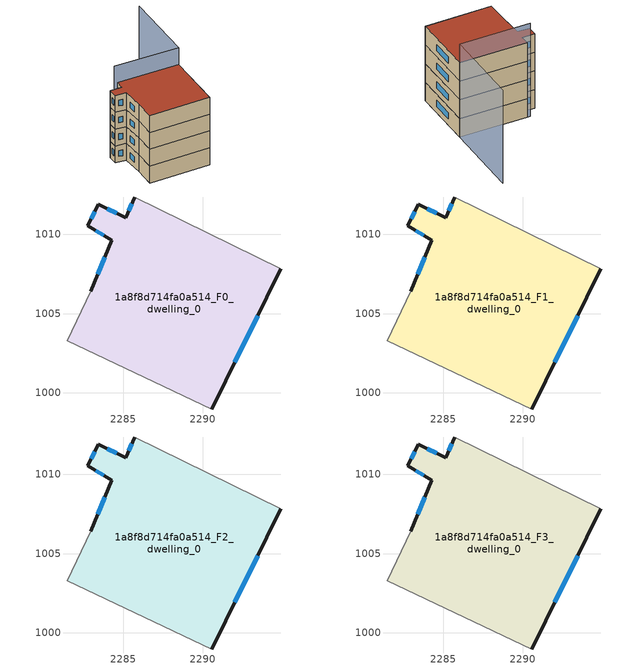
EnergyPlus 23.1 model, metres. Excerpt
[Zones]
1a8f8d714fa0a514_F0_dwelling_0
 floor ground (EU_floor_Construction): 2294.94,1007.82 2290.58,998.99 2281.45,1003.28 2282.94,1006.41 2284.27,1009.62 2282.76,1010.54 2283.41,1011.88 2285.15,1011.04 2285.73,1012.35 z0
 wall outside (EU_wall_Construction): 2285.73,1012.35 2285.15,1011.04 2283.41,1011.88 2282.76,1010.54 2284.27,1009.62 2282.94,1006.41 / 2290.58,998.99 2294.94,1007.82 z0:3
 wall adiabatic (EU_wall_Construction): 2294.94,1007.82 2285.73,1012.35 / 2282.94,1006.41 2281.45,1003.28 2290.58,998.99 z0:3
 window (EU_Window_Construction): 2284.57,1011.32 2283.99,1011.6 / 2285.54,1011.92 2285.35,1011.48 / 2292.03,1001.93 2293.49,1004.88 / 2283.83,1008.55 2283.39,1007.48 / 2283.27,1010.24 2283.77,1009.93 / 2283.2,1011.44 2282.98,1010.99 z1:2
1a8f8d714fa0a514_F1_dwelling_0
 floor to 1a8f8d714fa0a514_F0_dwelling_0 (EU_floor_Construction): 2294.94,1007.82 2290.58,998.99 2281.45,1003.28 2282.94,1006.41 2284.27,1009.62 2282.76,1010.54 2283.41,1011.88 2285.15,1011.04 2285.73,1012.35 z3
 wall outside (EU_wall_Construction): 2285.73,1012.35 2285.15,1011.04 2283.41,1011.88 2282.76,1010.54 2284.27,1009.62 2282.94,1006.41 / 2290.58,998.99 2294.94,1007.82 z3:6
 wall adiabatic (EU_wall_Construction): 2294.94,1007.82 2285.73,1012.35 / 2282.94,1006.41 2281.45,1003.28 2290.58,998.99 z3:6
 window (EU_Window_Construction): 2284.57,1011.32 2283.99,1011.6 / 2285.54,1011.92 2285.35,1011.48 / 2292.03,1001.93 2293.49,1004.88 / 2283.83,1008.55 2283.39,1007.48 / 2283.27,1010.24 2283.77,1009.93 / 2283.2,1011.44 2282.98,1010.99 z4:5
1a8f8d714fa0a514_F2_dwelling_0
 floor to 1a8f8d714fa0a514_F1_dwelling_0 (EU_floor_Construction): 2294.94,1007.82 2290.58,998.99 2281.45,1003.28 2282.94,1006.41 2284.27,1009.62 2282.76,1010.54 2283.41,1011.88 2285.15,1011.04 2285.73,1012.35 z6
 wall outside (EU_wall_Construction): 2285.73,1012.35 2285.15,1011.04 2283.41,1011.88 2282.76,1010.54 2284.27,1009.62 2282.94,1006.41 / 2290.58,998.99 2294.94,1007.82 z6:9
 wall adiabatic (EU_wall_Construction): 2294.94,1007.82 2285.73,1012.35 / 2282.94,1006.41 2281.45,1003.28 2290.58,998.99 z6:9
 window (EU_Window_Construction): 2284.57,1011.32 2283.99,1011.6 / 2285.54,1011.92 2285.35,1011.48 / 2292.03,1001.93 2293.49,1004.88 / 2283.83,1008.55 2283.39,1007.48 / 2283.27,1010.24 2283.77,1009.93 / 2283.2,1011.44 2282.98,1010.99 z7:8
1a8f8d714fa0a514_F3_dwelling_0
 floor to 1a8f8d714fa0a514_F2_dwelling_0 (EU_floor_Construction): 2294.94,1007.82 2290.58,998.99 2281.45,1003.28 2282.94,1006.41 2284.27,1009.62 2282.76,1010.54 2283.41,1011.88 2285.15,1011.04 2285.73,1012.35 z9
 wall outside (EU_wall_Construction): 2285.73,1012.35 2285.15,1011.04 2283.41,1011.88 2282.76,1010.54 2284.27,1009.62 2282.94,1006.41 / 2290.58,998.99 2294.94,1007.82 z9:12
 wall adiabatic (EU_wall_Construction): 2294.94,1007.82 2285.73,1012.35 / 2282.94,1006.41 2281.45,1003.28 2290.58,998.99 z9:12
 window (EU_Window_Construction): 2284.57,1011.32 2283.99,1011.6 / 2285.54,1011.92 2285.35,1011.48 / 2292.03,1001.93 2293.49,1004.88 / 2283.83,1008.55 2283.39,1007.48 / 2283.27,1010.24 2283.77,1009.93 / 2283.2,1011.44 2282.98,1010.99 z10:11
 roof outside (EU_roof_Construction): 2290.58,998.99 2294.94,1007.82 2285.73,1012.35 2285.15,1011.04 2283.41,1011.88 2282.76,1010.54 2284.27,1009.62 2282.94,1006.41 2281.45,1003.28 z12
shading: 2300.43,1018.94 2294.93,1007.81 / 2294.93,1007.81 2285.34,1012.55 z0:15
[Building]
EU S2 Campaign: North Axis=0; Terrain=City; Solar Distribution=FullExterior
[Site:Location]
Bologna: Latitude=44.5; Longitude=11.25; Time Zone=1; Elevation=37
[SizingPeriod:WeatherFileDays]
AnnualSizingPeriod: Begin Month=1; Begin Day of Month=1; End Month=12; End Day of Month=31; Day of Week for Start Day=Monday; Use Weather File Daylight Saving Period=No; Use Weather File Rain and Snow Indicators=No
[MATERIAL]
EU_InternalMass_Material: Roughness=MediumRough; Thickness=0.1; Conductivity=1; Density=1800; Specific Heat=900; Thermal Absorptance=0.9; Solar Absorptance=0.7; Visible Absorptance=0.7
[MATERIAL:NOMASS] Roughness=MediumRough; Thermal Absorptance=0.9; Solar Absorptance=0.7; Visible Absorptance=0.7
Name | Thermal Resistance
EU_wall_NoMass | 0.937881
EU_roof_NoMass | 0.548572
EU_floor_NoMass | 0.71348
[WINDOWMATERIAL:SIMPLEGLAZINGSYSTEM]
EU_Window_SimpleGlazing: UFactor=4.25633; Solar Heat Gain Coefficient=0.85; Visible Transmittance=0.85
[CONSTRUCTION]
EU_wall_Construction: EU_wall_NoMass
EU_roof_Construction: EU_roof_NoMass
EU_floor_Construction: EU_floor_NoMass
EU_Window_Construction: EU_Window_SimpleGlazing
EU_InternalMass_Construction: EU_InternalMass_Material
[ZONE] Type=1; Multiplier=1; Ceiling Height=autocalculate; Floor Area=autocalculate; Part of Total Floor Area=Yes
Name | Volume
1a8f8d714fa0a514_F0_dwelling_0 | 313.07
1a8f8d714fa0a514_F1_dwelling_0; 1a8f8d714fa0a514_F2_dwelling_0; 1a8f8d714fa0a514_F3_dwelling_0 | 313.071
[INTERNALMASS] Construction=EU_InternalMass_Construction; Surface Area=104.357
Name | Zone or ZoneList
1a8f8d714fa0a514_F0_dwelling_0_EU_InternalMass | 1a8f8d714fa0a514_F0_dwelling_0
1a8f8d714fa0a514_F1_dwelling_0_EU_InternalMass | 1a8f8d714fa0a514_F1_dwelling_0
1a8f8d714fa0a514_F2_dwelling_0_EU_InternalMass | 1a8f8d714fa0a514_F2_dwelling_0
1a8f8d714fa0a514_F3_dwelling_0_EU_InternalMass | 1a8f8d714fa0a514_F3_dwelling_0
[OTHEREQUIPMENT] Fuel Type=Electricity; Design Level Calculation Method=Watts/Area; Power per Zone Floor Area=1; Fraction Latent=0; Fraction Radiant=0; Fraction Lost=0; Carbon Dioxide Generation Rate=0; EndUse Subcategory=EU_Step8_InternalGains
Name | Zone or ZoneList or Space or SpaceList | Schedule
EU_Step8_InternalGain_1a8f8d714fa0a514_F0_dwelling_0_f000 | 1a8f8d714fa0a514_F0_dwelling_0 | EU_Step8_GainSchedule_1a8f8d714fa0a514_F0_dwelling_0_f000
EU_Step8_InternalGain_1a8f8d714fa0a514_F1_dwelling_0_f000 | 1a8f8d714fa0a514_F1_dwelling_0 | EU_Step8_GainSchedule_1a8f8d714fa0a514_F1_dwelling_0_f000
EU_Step8_InternalGain_1a8f8d714fa0a514_F2_dwelling_0_f000 | 1a8f8d714fa0a514_F2_dwelling_0 | EU_Step8_GainSchedule_1a8f8d714fa0a514_F2_dwelling_0_f000
EU_Step8_InternalGain_1a8f8d714fa0a514_F3_dwelling_0_f000 | 1a8f8d714fa0a514_F3_dwelling_0 | EU_Step8_GainSchedule_1a8f8d714fa0a514_F3_dwelling_0_f000
[ZONEVENTILATION:DESIGNFLOWRATE] Schedule=EU_AlwaysOn; Design Flow Rate Calculation Method=AirChanges/Hour; Air Changes per Hour=0.687892; Ventilation Type=Natural; Fan Pressure Rise=0; Fan Total Efficiency=1; Constant Term Coefficient=1; Temperature Term Coefficient=0; Velocity Term Coefficient=0; Velocity Squared Term Coefficient=0; Minimum Indoor Temperature=-100; Maximum Indoor Temperature=100; Delta Temperature=-100; Minimum Outdoor Temperature=-100; Maximum Outdoor Temperature=100; Maximum Wind Speed=40
Name | Zone or ZoneList or Space or SpaceList
EU_ConstantAir_1a8f8d714fa0a514_F0_dwelling_0 | 1a8f8d714fa0a514_F0_dwelling_0
EU_ConstantAir_1a8f8d714fa0a514_F1_dwelling_0 | 1a8f8d714fa0a514_F1_dwelling_0
EU_ConstantAir_1a8f8d714fa0a514_F2_dwelling_0 | 1a8f8d714fa0a514_F2_dwelling_0
EU_ConstantAir_1a8f8d714fa0a514_F3_dwelling_0 | 1a8f8d714fa0a514_F3_dwelling_0
[HVACTEMPLATE:THERMOSTAT] Constant Heating Setpoint=20; Constant Cooling Setpoint=50
EU_HeatOnly_1a8f8d714fa0a514_F0_dwelling_0; EU_HeatOnly_1a8f8d714fa0a514_F1_dwelling_0; EU_HeatOnly_1a8f8d714fa0a514_F2_dwelling_0; EU_HeatOnly_1a8f8d714fa0a514_F3_dwelling_0
[HVACTEMPLATE:ZONE:IDEALLOADSAIRSYSTEM] System Availability Schedule=EU_AlwaysOn; Maximum Heating Supply Air Temperature=50; Minimum Cooling Supply Air Temperature=13; Maximum Heating Supply Air Humidity Ratio=0.0156; Minimum Cooling Supply Air Humidity Ratio=0.0077; Heating Limit=NoLimit; Cooling Limit=NoLimit; Heating Availability Schedule=EU_AlwaysOn; Cooling Availability Schedule=EU_CoolingOff; Dehumidification Control Type=ConstantSensibleHeatRatio; Cooling Sensible Heat Ratio=0.7; Dehumidification Setpoint=60; Humidification Control Type=None; Humidification Setpoint=30; Outdoor Air Method=None; Outdoor Air Flow Rate per Person=0.00944; Outdoor Air Flow Rate per Zone Floor Area=0; Outdoor Air Flow Rate per Zone=0; Demand Controlled Ventilation Type=None; Outdoor Air Economizer Type=NoEconomizer; Heat Recovery Type=None; Sensible Heat Recovery Effectiveness=0.7; Latent Heat Recovery Effectiveness=0.65
Name | Template Thermostat
1a8f8d714fa0a514_F0_dwelling_0 | EU_HeatOnly_1a8f8d714fa0a514_F0_dwelling_0
1a8f8d714fa0a514_F1_dwelling_0 | EU_HeatOnly_1a8f8d714fa0a514_F1_dwelling_0
1a8f8d714fa0a514_F2_dwelling_0 | EU_HeatOnly_1a8f8d714fa0a514_F2_dwelling_0
1a8f8d714fa0a514_F3_dwelling_0 | EU_HeatOnly_1a8f8d714fa0a514_F3_dwelling_0
[SIZING:ZONE] Zone Cooling Design Supply Air Temperature Input Method=SupplyAirTemperature; Zone Cooling Design Supply Air Temperature=13; Zone Heating Design Supply Air Temperature Input Method=SupplyAirTemperature; Zone Heating Design Supply Air Temperature=50; Zone Cooling Design Supply Air Humidity Ratio=0.008; Zone Heating Design Supply Air Humidity Ratio=0.008; Cooling Design Air Flow Method=DesignDay; Cooling Design Air Flow Rate=0; Cooling Minimum Air Flow per Zone Floor Area=0.000762; Cooling Minimum Air Flow=0; Cooling Minimum Air Flow Fraction=0.2; Heating Design Air Flow Method=DesignDay; Heating Design Air Flow Rate=0; Heating Maximum Air Flow per Zone Floor Area=0.002032; Heating Maximum Air Flow=0.141576; Heating Maximum Air Flow Fraction=0.3; Account for Dedicated Outdoor Air System=No; Dedicated Outdoor Air System Control Strategy=NeutralSupplyAir; Dedicated Outdoor Air Low Setpoint Temperature for Design=autosize; Dedicated Outdoor Air High Setpoint Temperature for Design=autosize; Zone Load Sizing Method=Sensible Load Only No Latent Load; Zone Latent Cooling Design Supply Air Humidity Ratio Input Method=HumidityRatioDifference; Zone Cooling Design Supply Air Humidity Ratio Difference=0.005; Zone Latent Heating Design Supply Air Humidity Ratio Input Method=HumidityRatioDifference; Zone Humidification Design Supply Air Humidity Ratio Difference=0.005
1a8f8d714fa0a514_F0_dwelling_0; 1a8f8d714fa0a514_F1_dwelling_0; 1a8f8d714fa0a514_F2_dwelling_0; 1a8f8d714fa0a514_F3_dwelling_0
[SCHEDULE:CONSTANT]
Name | Hourly Value
EU_AlwaysOn | 1
EU_CoolingOff | 0
[SCHEDULE:FILE] Column Number=1; Rows to Skip at Top=0; Number of Hours of Data=8760; Column Separator=Comma; Interpolate to Timestep=No; Minutes per Item=60; Adjust Schedule for Daylight Savings=Yes
Name | File
EU_Step8_GainSchedule_1a8f8d714fa0a514_F0_dwelling_0_f000 | ../../schedules/1a8f8d714fa0a514/1a8f8d714fa0a514_F0_dwelling_0_f000_gain.csv
EU_Step8_GainSchedule_1a8f8d714fa0a514_F1_dwelling_0_f000 | ../../schedules/1a8f8d714fa0a514/1a8f8d714fa0a514_F1_dwelling_0_f000_gain.csv
EU_Step8_GainSchedule_1a8f8d714fa0a514_F2_dwelling_0_f000 | ../../schedules/1a8f8d714fa0a514/1a8f8d714fa0a514_F2_dwelling_0_f000_gain.csv
EU_Step8_GainSchedule_1a8f8d714fa0a514_F3_dwelling_0_f000 | ../../schedules/1a8f8d714fa0a514/1a8f8d714fa0a514_F3_dwelling_0_f000_gain.csv
